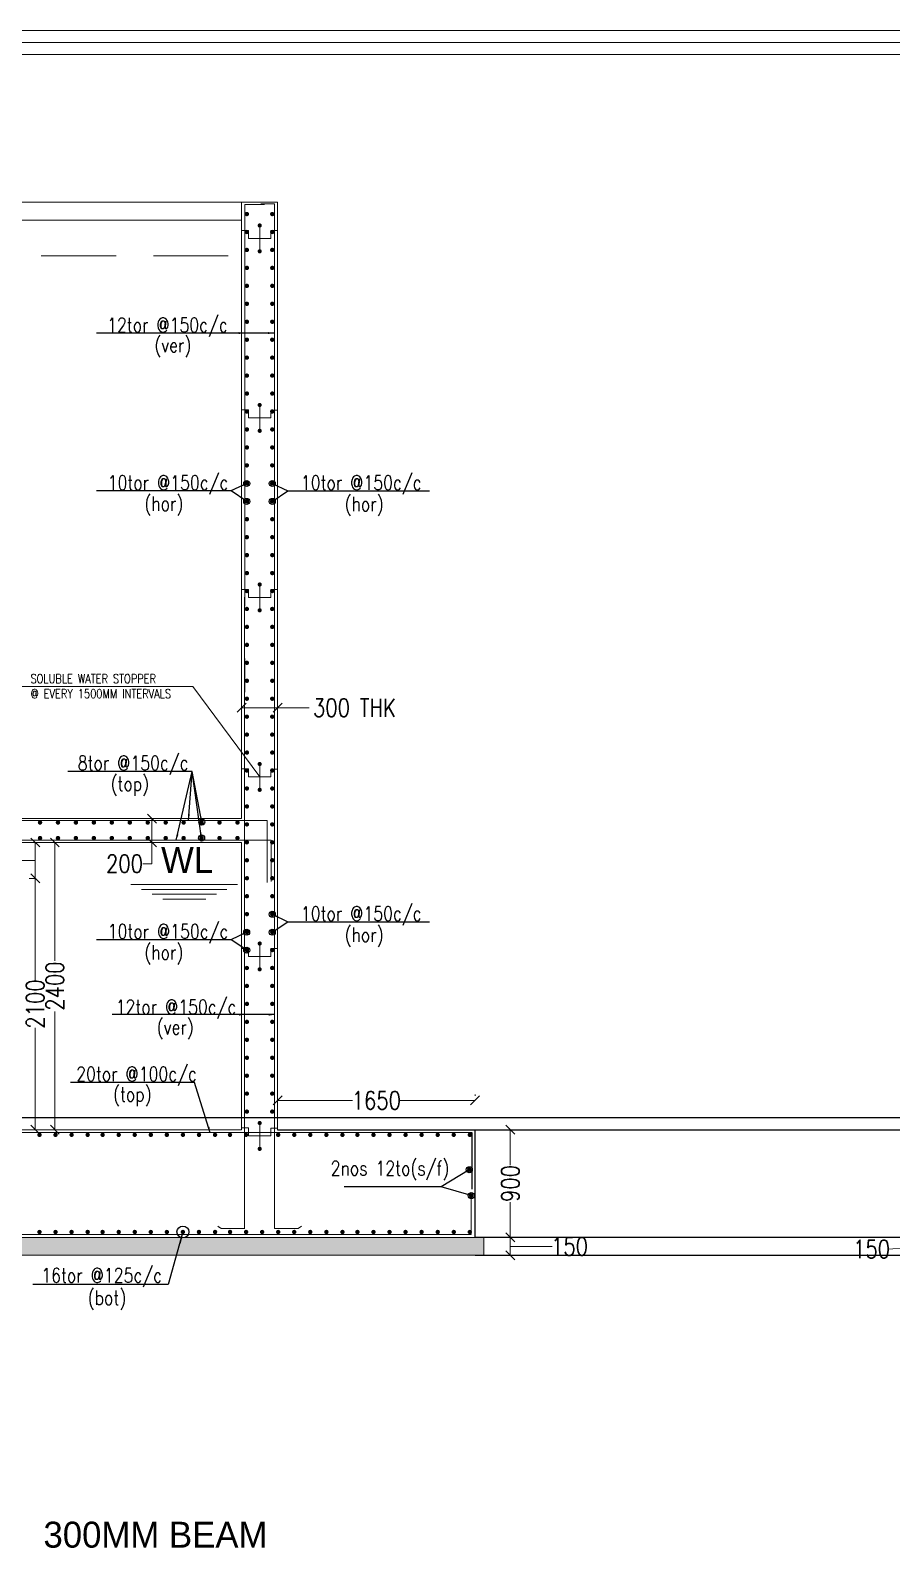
# Model space of a CAD drawing. Header units: millimetres. Extents: x -586673698 to -573385747, y -389867798 to -389752240.
# Drawn here: x -586560985 to -586553789, y -389847240 to -389834537 of the extents above; entities that cross this region are included whole.
import ezdxf
from ezdxf.enums import TextEntityAlignment as Align

# ---------------------------------------------------------------- set-up
doc = ezdxf.new("R2010")
doc.units = ezdxf.units.MM
doc.header["$LTSCALE"] = 100
doc.linetypes.add('( Hidden )', pattern=[0.375, 0.25, -0.125])
for name, color, linetype, lineweight in [('dim', 11, 'Continuous', 13), ('FOOTING', 6, 'Continuous', 13), ('REIN', 1, 'Continuous', 20), ('TBLK FRAME', 6, 'Continuous', 20)]:
    doc.layers.add(name, color=color, linetype=linetype, lineweight=lineweight)
for name, color, linetype in [('DT-PL-SHAFT', 230, 'Continuous'), ('Layer1', 7, 'Continuous'), ('text', 7, 'Continuous')]:
    doc.layers.add(name, color=color, linetype=linetype)
doc.styles.add('combine', font='romanc.shx', dxfattribs={"width": 0.8})
doc.styles.add('simplex-0.8', font='simplex.shx', dxfattribs={"width": 0.8})
doc.styles.add('TIMESNEWROMAN', font='times.ttf')
doc.dimstyles.new('75 ISO', dxfattribs={"dimtxt": 100, "dimasz": 75, "dimexe": 75, "dimexo": 0.7, "dimgap": 0.4, "dimtad": 0, "dimtoh": 1, "dimdec": 0, "dimdsep": 46, "dimtxsty": 'combine', "dimblk": 'OBLIQUE', "dimcen": 0, "dimclrd": 11, "dimclre": 2, "dimclrt": 4, "dimadec": 1, "dimazin": 2, "dimtfac": 1, "dimtdec": 0, "dimtmove": 2, "dimatfit": 3, "dimldrblk": 'OBLIQUE', "dimfxl": 0, "dimtolj": 1, "dimtzin": 0, "dimlwd": -1, "dimlwe": -1, "dimarcsym": 0})
doc.dimstyles.new('FOOTINF DIM', dxfattribs={"dimtxt": 250, "dimasz": 40, "dimexe": 50, "dimexo": 80, "dimgap": 35, "dimtad": 1, "dimtoh": 1, "dimdec": 0, "dimzin": 1, "dimdsep": 46, "dimtxsty": 'TIMESNEWROMAN', "dimblk": 'TICK', "dimcen": 2, "dimclrd": 7, "dimclre": 250, "dimclrt": 32, "dimadec": 1, "dimazin": 0, "dimtfac": 1, "dimtdec": 0, "dimtix": 1, "dimtmove": 1, "dimatfit": 3, "dimfxl": 0, "dimlwd": -1, "dimlwe": -1, "dimarcsym": 0})

# ---------------------------------------------------------------- blocks, each defined once
blk = doc.blocks.new('_Oblique')
at = {"color": 0, "linetype": 'ByBlock', "lineweight": -2}
blk.add_line((-0.5, -0.5), (0.5, 0.5), dxfattribs=at)
blk = doc.blocks.new('*D543')
at = {"layer": 'Defpoints', "color": 0, "transparency": 16777216}
for p in [(-586560748, -389841623), (-586560945, -389843723), (-586560748, -389843723)]:
    blk.add_point(p, dxfattribs=at)
at = {"layer": 'dim', "color": 2, "transparency": 16777216}
for p, q in [((-586560945, -389841623), (-586560995, -389841623)), ((-586560945, -389843723), (-586560995, -389843723))]:
    blk.add_line(p, q, dxfattribs=at)
at = {"layer": 'dim', "color": 11, "transparency": 16777216}
for p, q in [((-586560945, -389841623), (-586560945, -389842472)), ((-586560945, -389843723), (-586560945, -389842873))]:
    blk.add_line(p, q, dxfattribs=at)
at = {"layer": 'dim', "color": 11, "transparency": 16777216, "xscale": 75, "yscale": 75, "zscale": 75}
for p, rotation in [((-586560945, -389841623), 90), ((-586560945, -389843723), 270)]:
    blk.add_blockref('_Oblique', p, dxfattribs=dict(at, rotation=rotation))
at = {"layer": 'dim', "color": 4, "transparency": 16777216, "insert": (-586560945, -389842673), "char_height": 150, "attachment_point": 5, "rotation": 90, "style": 'simplex-0.8'}
blk.add_mtext('\\A1;2100', dxfattribs=at)
blk = doc.blocks.new('*D544')
at = {"layer": 'Defpoints', "color": 0, "transparency": 16777216}
for p in [(-586561045, -389841323, 3), (-586560945, -389841323), (-586560945, -389841623)]:
    blk.add_point(p, dxfattribs=at)
at = {"layer": 'dim', "color": 2, "transparency": 16777216}
for p, q in [((-586560946, -389841323), (-586560895, -389841323)), ((-586560945, -389841623), (-586560995, -389841623))]:
    blk.add_line(p, q, dxfattribs=at)
at = {"layer": 'dim', "color": 11, "transparency": 16777216}
for p, q in [((-586560945, -389841623), (-586560945, -389841323)), ((-586561136, -389841473), (-586561137, -389841473)), ((-586560945, -389841473), (-586561136, -389841473))]:
    blk.add_line(p, q, dxfattribs=at)
at = {"layer": 'dim', "color": 11, "transparency": 16777216, "xscale": 75, "yscale": 75, "zscale": 75}
for p, rotation in [((-586560945, -389841323), 90), ((-586560945, -389841623), 270)]:
    blk.add_blockref('_Oblique', p, dxfattribs=dict(at, rotation=rotation))
at = {"layer": 'dim', "color": 4, "transparency": 16777216, "insert": (-586561291, -389841473), "char_height": 150, "attachment_point": 5, "style": 'simplex-0.8'}
blk.add_mtext('\\A1;300', dxfattribs=at)
blk = doc.blocks.new('*U522')
at = {"layer": 'REIN', "lineweight": 13, "const_width": 18.4}
for points in [[(-97, 0, -1), (-115, 0, -1)], [(115, 0, -1), (97, 0, -1)]]:
    blk.add_lwpolyline(points, format="xyb", close=True, dxfattribs=at)
blk = doc.blocks.new('*U521')
at = {"layer": 'Layer1', "color": 0, "linetype": 'ByBlock', "lineweight": -2}
for p in [(0, 7500), (0, 7350), (0, 7200), (0, 7050), (0, 6900), (0, 6750), (0, 6600), (0, 6450), (0, 6300), (0, 6150), (0, 6000), (0, 5850), (0, 5700), (0, 5550), (0, 5400), (0, 5250), (0, 5100), (0, 4950), (0, 4800), (0, 4650), (0, 4500), (0, 4350), (0, 4200), (0, 4050), (0, 3900), (0, 3750), (0, 3600), (0, 3450), (0, 3300), (0, 3150), (0, 3000), (0, 2850), (0, 2700), (0, 2550), (0, 2400), (0, 2250), (0, 2100), (0, 1950), (0, 1800), (0, 1650), (0, 1500), (0, 1350), (0, 1200), (0, 1050), (0, 900), (0, 750), (0, 600), (0, 450), (0, 300), (0, 150), (0, 0)]:
    blk.add_blockref('*U522', p, dxfattribs=at)
blk = doc.blocks.new('*D550')
at = {"layer": 'Defpoints', "color": 0, "transparency": 16777216}
for p in [(-586559220, -389840141, 6), (-586559220, -389840197), (-586558920, -389840141, 6)]:
    blk.add_point(p, dxfattribs=at)
at = {"layer": 'dim', "color": 2, "transparency": 16777216}
for p, q in [((-586559220, -389840196), (-586559220, -389840247)), ((-586558920, -389840196), (-586558920, -389840247))]:
    blk.add_line(p, q, dxfattribs=at)
at = {"layer": 'dim', "color": 11, "transparency": 16777216}
for p, q in [((-586558920, -389840197), (-586559220, -389840197)), ((-586558657, -389840197), (-586558920, -389840197))]:
    blk.add_line(p, q, dxfattribs=at)
at = {"layer": 'dim', "color": 11, "transparency": 16777216, "xscale": 75, "yscale": 75, "zscale": 75, "rotation": 180}
blk.add_blockref('_Oblique', (-586559220, -389840197), dxfattribs=at)
at = {"layer": 'dim', "color": 11, "transparency": 16777216, "xscale": 75, "yscale": 75, "zscale": 75}
blk.add_blockref('_Oblique', (-586558920, -389840197), dxfattribs=at)
at = {"layer": 'dim', "color": 4, "transparency": 16777216, "insert": (-586558277, -389840197), "char_height": 150, "attachment_point": 5, "style": 'simplex-0.8'}
blk.add_mtext('\\A1;300 THK', dxfattribs=at)
blk = doc.blocks.new('*D551')
at = {"layer": 'Defpoints', "color": 0, "transparency": 16777216}
for p in [(-586559321, -389843723, 1299), (-586559321, -389844623, 1303), (-586556975, -389844623)]:
    blk.add_point(p, dxfattribs=at)
at = {"layer": 'dim', "color": 11, "transparency": 16777216}
for p, q in [((-586556975, -389843723), (-586556975, -389844018)), ((-586556975, -389844623), (-586556975, -389844327))]:
    blk.add_line(p, q, dxfattribs=at)
at = {"layer": 'dim', "color": 2, "transparency": 16777216}
for p, q in [((-586556969, -389843723), (-586556925, -389843723)), ((-586556969, -389844623), (-586556925, -389844623))]:
    blk.add_line(p, q, dxfattribs=at)
at = {"layer": 'dim', "color": 11, "transparency": 16777216, "xscale": 75, "yscale": 75, "zscale": 75}
for p, rotation in [((-586556975, -389843723), 90), ((-586556975, -389844623), 270)]:
    blk.add_blockref('_Oblique', p, dxfattribs=dict(at, rotation=rotation))
at = {"layer": 'dim', "color": 4, "transparency": 16777216, "insert": (-586556975, -389844173), "char_height": 150, "attachment_point": 5, "rotation": 90, "style": 'simplex-0.8'}
blk.add_mtext('\\A1;900', dxfattribs=at)
blk = doc.blocks.new('*D552')
at = {"layer": 'Defpoints', "color": 0, "transparency": 16777216}
for p in [(-586559246, -389844623, 1303), (-586556975, -389844623), (-586559246, -389844773, 1303)]:
    blk.add_point(p, dxfattribs=at)
at = {"layer": 'dim', "color": 11, "transparency": 16777216}
for p, q in [((-586556975, -389844773), (-586556975, -389844623)), ((-586556975, -389844698), (-586556624, -389844698)), ((-586556624, -389844698), (-586556624, -389844698))]:
    blk.add_line(p, q, dxfattribs=at)
at = {"layer": 'dim', "color": 2, "transparency": 16777216}
for p, q in [((-586556969, -389844623), (-586556925, -389844623)), ((-586556969, -389844773), (-586556925, -389844773))]:
    blk.add_line(p, q, dxfattribs=at)
at = {"layer": 'dim', "color": 11, "transparency": 16777216, "xscale": 75, "yscale": 75, "zscale": 75}
for p, rotation in [((-586556975, -389844623), 90), ((-586556975, -389844773), 270)]:
    blk.add_blockref('_Oblique', p, dxfattribs=dict(at, rotation=rotation))
at = {"layer": 'dim', "color": 4, "transparency": 16777216, "insert": (-586556480, -389844698), "char_height": 150, "attachment_point": 5, "style": 'simplex-0.8'}
blk.add_mtext('\\A1;150', dxfattribs=at)
blk = doc.blocks.new('TICK')
at = {"color": 13, "const_width": 0.1}
for points in [[(0, -3), (0, 3)], [(-2.12, -2.12), (2.12, 2.12)], [(-3, 0), (3, 0)]]:
    blk.add_lwpolyline(points, dxfattribs=at)
blk = doc.blocks.new('*D541')
at = {"layer": 'Defpoints', "color": 0, "transparency": 16777216}
for p in [(-586557270, -389843478), (-586558920, -389843723, 1284), (-586557270, -389843723, 1287)]:
    blk.add_point(p, dxfattribs=at)
at = {"layer": 'dim', "color": 2, "transparency": 16777216}
for p, q in [((-586558920, -389843440), (-586558920, -389843428)), ((-586557270, -389843440), (-586557270, -389843428))]:
    blk.add_line(p, q, dxfattribs=at)
at = {"layer": 'dim', "color": 11, "transparency": 16777216}
for p, q in [((-586558920, -389843478), (-586558295, -389843478)), ((-586557270, -389843478), (-586557894, -389843478))]:
    blk.add_line(p, q, dxfattribs=at)
at = {"layer": 'dim', "color": 11, "transparency": 16777216, "xscale": 75, "yscale": 75, "zscale": 75, "rotation": 180}
blk.add_blockref('_Oblique', (-586558920, -389843478), dxfattribs=at)
at = {"layer": 'dim', "color": 11, "transparency": 16777216, "xscale": 75, "yscale": 75, "zscale": 75}
blk.add_blockref('_Oblique', (-586557270, -389843478), dxfattribs=at)
at = {"layer": 'dim', "color": 4, "transparency": 16777216, "insert": (-586558095, -389843478), "char_height": 150, "attachment_point": 5, "style": 'simplex-0.8'}
blk.add_mtext('\\A1;1650', dxfattribs=at)
blk = doc.blocks.new('*D596')
at = {"layer": 'Defpoints', "color": 0, "transparency": 16777216}
for p in [(-586559993, -389841123, 9), (-586559993, -389841323, 6), (-586559970, -389841323)]:
    blk.add_point(p, dxfattribs=at)
at = {"layer": 'dim', "color": 2, "transparency": 16777216}
for p, q in [((-586559970, -389841123), (-586559920, -389841123)), ((-586559970, -389841323), (-586559920, -389841323))]:
    blk.add_line(p, q, dxfattribs=at)
at = {"layer": 'dim', "color": 11, "transparency": 16777216}
for p, q in [((-586559970, -389841123), (-586559970, -389841323)), ((-586559970, -389841500), (-586559970, -389841323)), ((-586560045, -389841500), (-586559970, -389841500))]:
    blk.add_line(p, q, dxfattribs=at)
at = {"layer": 'dim', "color": 11, "transparency": 16777216, "xscale": 75, "yscale": 75, "zscale": 75}
for p, rotation in [((-586559970, -389841123), 90), ((-586559970, -389841323), 270)]:
    blk.add_blockref('_Oblique', p, dxfattribs=dict(at, rotation=rotation))
at = {"layer": 'dim', "color": 4, "transparency": 16777216, "insert": (-586560199, -389841500), "char_height": 150, "attachment_point": 5, "style": 'simplex-0.8'}
blk.add_mtext('\\A1;200', dxfattribs=at)
blk = doc.blocks.new('*D597')
at = {"layer": 'Defpoints', "color": 0, "transparency": 16777216}
for p in [(-586560720, -389841323, 1292), (-586560781, -389843723), (-586560720, -389843723, 1287)]:
    blk.add_point(p, dxfattribs=at)
at = {"layer": 'dim', "color": 2, "transparency": 16777216}
for p, q in [((-586560826, -389841323), (-586560831, -389841323)), ((-586560826, -389843723), (-586560831, -389843723))]:
    blk.add_line(p, q, dxfattribs=at)
at = {"layer": 'dim', "color": 11, "transparency": 16777216}
for p, q in [((-586560781, -389841323), (-586560781, -389842311)), ((-586560781, -389843723), (-586560781, -389842734))]:
    blk.add_line(p, q, dxfattribs=at)
at = {"layer": 'dim', "color": 11, "transparency": 16777216, "xscale": 75, "yscale": 75, "zscale": 75}
for p, rotation in [((-586560781, -389841323), 90), ((-586560781, -389843723), 270)]:
    blk.add_blockref('_Oblique', p, dxfattribs=dict(at, rotation=rotation))
at = {"layer": 'dim', "color": 4, "transparency": 16777216, "insert": (-586560781, -389842523), "char_height": 150, "attachment_point": 5, "rotation": 90, "style": 'simplex-0.8'}
blk.add_mtext('\\A1;2400', dxfattribs=at)
blk = doc.blocks.new('R5T')
at = {"layer": 'REIN', "color": 4, "lineweight": 20}
for p, q in [((3073133, -1156537), (3073161, -1156537)), ((3073161, -1156570.3), (3073161, -1156537)), ((3073208.5, -1156624.9), (3073208.5, -1156515.7)), ((3073283, -1156536.5), (3073256.1, -1156536.5)), ((3073256.1, -1156536.5), (3073256.1, -1156570.3)), ((3073256.1, -1156570.3), (3073161, -1156570.3))]:
    blk.add_line(p, q, dxfattribs=at)
at = {"layer": 'REIN', "color": 4, "linetype": 'Continuous', "lineweight": 20, "const_width": 8.82}
for points in [[(3073204.1, -1156515.7, 1), (3073212.9, -1156515.7, 1)], [(3073204.1, -1156624.9, 1), (3073212.9, -1156624.9, 1)]]:
    blk.add_lwpolyline(points, format="xyb", close=True, dxfattribs=at)
blk = doc.blocks.new('*D635')
at = {"layer": 'Defpoints', "color": 0, "transparency": 16777216}
for p in [(-586553550, -389844623), (-586553375, -389844623, 1307), (-586553375, -389844773, 1307)]:
    blk.add_point(p, dxfattribs=at)
at = {"layer": 'dim', "color": 11, "transparency": 16777216}
for p, q in [((-586553550, -389844698), (-586553812, -389844720)), ((-586553550, -389844773), (-586553550, -389844623)), ((-586553812, -389844720), (-586553812, -389844720))]:
    blk.add_line(p, q, dxfattribs=at)
at = {"layer": 'dim', "color": 2, "transparency": 16777216}
for p, q in [((-586553592, -389844623), (-586553600, -389844623)), ((-586553592, -389844773), (-586553600, -389844773))]:
    blk.add_line(p, q, dxfattribs=at)
at = {"layer": 'dim', "color": 11, "transparency": 16777216, "xscale": 75, "yscale": 75, "zscale": 75}
for p, rotation in [((-586553550, -389844623), 90), ((-586553550, -389844773), 270)]:
    blk.add_blockref('_Oblique', p, dxfattribs=dict(at, rotation=rotation))
at = {"layer": 'dim', "color": 4, "transparency": 16777216, "insert": (-586553956, -389844720), "char_height": 150, "attachment_point": 5, "style": 'simplex-0.8'}
blk.add_mtext('\\A1;150', dxfattribs=at)
blk = doc.blocks.new('*U537')
at = {"layer": 'REIN', "lineweight": 13, "const_width": 18.4}
blk.add_lwpolyline([(9, 0, -1), (-9, 0, -1)], format="xyb", close=True, dxfattribs=at)

msp = doc.modelspace()

# ---------------------------------------------------------------- hatches: boundary and pattern name
at = {"layer": 'dim', "lineweight": 5}
h = msp.add_hatch(dxfattribs=at)
h.set_pattern_fill('AR-CONC', color=8, angle=180)
h.set_pattern_definition([(50, (-586991305.65, -389844460.34), (182.18467, -15.939086), [19.05, -209.55]), (355, (-586991305.65, -389844460.34), (-35.24342, 191.056845), [15.24, -167.640584]), (100.451445, (-586991290.47, -389844461.67), (146.94125, 175.11775), [16.19001, -178.090245]), (46.1842, (-586991305.65, -389844409.54), (271.07904, -42.04233), [28.575, -314.325]), (96.63556, (-586991283.06, -389844413.05), (237.40413, 247.42612), [24.28502, -267.1356]), (351.18415, (-586991305.65, -389844409.54), (237.40413, 247.42612), [22.85997, -251.45973]), (21, (-586991280.25, -389844422.24), (151.61439, -102.2652), [19.05, -209.55]), (326, (-586991280.25, -389844422.24), (61.80203, 184.18797), [15.24, -167.64]), (71.451445, (-586991267.62, -389844430.77), (213.41642, 81.92277), [16.19001, -178.08994]), (37.5, (-586991305.65, -389844460.345), (3.088603, 84.555039), [0, -165.608, 0, -170.18, 0, -168.275]), (7.5, (-586991305.65, -389844460.345), (66.819663, 100.180575), [0, -97.028, 0, -161.798, 0, -64.135]), (327.5, (-586991362.29, -389844460.345), (135.590595, -5.728744), [0, -63.5, 0, -198.12, 0, -262.89]), (317.5, (-586991387.69, -389844460.34), (148.12918, 25.42649), [0, -82.55, 0, -131.572, 0, -186.69])])
h.paths.add_polyline_path([(-586557194.9, -389844622.6), (-586557194.9, -389844772.6), (-586568469.8, -389844772.6), (-586568469.8, -389844622.6)])
h.paths.add_polyline_path([(-586561748.8, -389844787.6), (-586562413.9, -389844787.6), (-586562413.9, -389844606.2), (-586561748.8, -389844606.2)])

# ---------------------------------------------------------------- linework, layer by layer
at = {"color": 13, "lineweight": 5}
for p in [(-586561060.6, -389840020.2, -1311.4), (-586559068.9, -389840775, -1283.8)]:
    msp.add_line(p, (-586559627.1, -389840020.2, -1314.4), dxfattribs=at)
for p, q in [((-586566519.8, -389843621.2, -1271), (-586540153.7, -389843621.2, -1271)), ((-586557269.9, -389843722.6, -1277.3), (-586553300.1, -389843722.6, -1283.3)), ((-586557269.9, -389844621.2, -1271), (-586540153.7, -389844621.2, -1271)), ((-586557269.9, -389844771.2, -1271), (-586540153.7, -389844771.2, -1271))]:
    msp.add_line(p, q)
at = {"color": 3}
for p, q in [((-586558919.9, -389843722.6, -1277.3), (-586557269.9, -389843722.6, -1277.3)), ((-586557269.9, -389844622.6, -1273.5), (-586557269.9, -389843722.6, -1273.5))]:
    msp.add_line(p, q, dxfattribs=at)
at = {"color": 1}
msp.add_line((-586557297.6, -389843747.6, -1274.1), (-586557297.6, -389844220.5, -1274.1), dxfattribs=at)
at = {"layer": 'dim'}
for p, q in [((-586560293.9, -389838385.7, -1286.4), (-586559309, -389838385.7, -1286.4)), ((-586557674.3, -389838385.7, -1324.4), (-586558832.7, -389838385.7, -1286.4)), ((-586557674.3, -389841985.7, -1324.4), (-586558832.7, -389841985.7, -1286.4)), ((-586560294.1, -389842135.7, -1283.4), (-586559309.1, -389842135.7, -1283.4))]:
    msp.add_line(p, q, dxfattribs=at)
at = {"layer": 'DT-PL-SHAFT', "color": 215, "lineweight": 15, "ltscale": 5, "true_color": 0xa953a0}
msp.add_line((-586562220.1, -389841622.6, -1280.3), (-586559219.9, -389841622.6, -1280.3), dxfattribs=at)
at = {"layer": 'DT-PL-SHAFT', "color": 3, "linetype": '( Hidden )', "lineweight": 15, "ltscale": 25, "elevation": -1283.3}
msp.add_lwpolyline([(-586566519.6, -389836421.5), (-586559219.7, -389836421.5)], dxfattribs=at)
at = {"layer": 'DT-PL-SHAFT', "color": 11, "lineweight": 15, "ltscale": 5, "true_color": 0xf27172, "elevation": -1283.3}
for points in [[(-586559431.4, -389841755.5), (-586559967.3, -389841755.5)], [(-586559520.3, -389841795.9), (-586559878.4, -389841795.9)]]:
    msp.add_lwpolyline(points, dxfattribs=at)
at = {"layer": 'FOOTING', "color": 3, "linetype": 'Continuous', "lineweight": 9, "ltscale": 0.8}
for p, q in [((-586562220, -389841122.6, -1283.3), (-586559219.9, -389841122.6, -1280.3)), ((-586558919.9, -389843722.6, -1274.6), (-586557269.9, -389843722.6, -1277.3))]:
    msp.add_line(p, q, dxfattribs=at)
for points, elevation in [([(-586566819.8, -389835971.5), (-586558919.7, -389835971.5)], -1283.3), ([(-586566519.6, -389836121.5), (-586559219.7, -389836121.5)], -1283.3), ([(-586559219.9, -389841122.6), (-586559219.9, -389840971.4)], -1283.3), ([(-586559219.9, -389843722.6), (-586562220, -389843722.6)], -1283.3), ([(-586558919.8, -389844622.6), (-586568394.8, -389844622.6)], -1295.6)]:
    msp.add_lwpolyline(points, dxfattribs=dict(at, elevation=elevation))
at = {"layer": 'FOOTING', "color": 3, "linetype": 'Continuous', "lineweight": 9, "ltscale": 0.8, "elevation": -1283.3}
msp.add_lwpolyline([(-586557194.9, -389844622.6), (-586568469.8, -389844622.6), (-586568469.8, -389844772.6), (-586557194.9, -389844772.6)], close=True, dxfattribs=at)
at = {"layer": 'REIN', "lineweight": 13}
for p, q in [((-586559194.7, -389835992.5, -1281.8), (-586559028.3, -389835992.5, -1281.8)), ((-586558944.7, -389835986.4, -1281.8), (-586559060.2, -389835986.4, -1281.8)), ((-586559006.2, -389841138.3, -1282.9), (-586561406.5, -389841138.3, -1285.5)), ((-586557297.6, -389843747.6, -1274.1), (-586568369.8, -389843747.6, -1285.8)), ((-586557301.2, -389844273.9, -1286.1), (-586557301.2, -389844597.6, -1277.9)), ((-586559391.3, -389844547.6, -1282.3), (-586559418.8, -389844529.5, -2566.5)), ((-586559391.6, -389844547.6, -1279.3), (-586559412.3, -389844536.3, -2563.5)), ((-586559391.3, -389844547.6, -1282.3), (-586559194.5, -389844547.6, -1282.3)), ((-586558944.5, -389844547.6, -1282.3), (-586558747.7, -389844547.6, -1282.3)), ((-586558748, -389844547.6, -1279.3), (-586558720.5, -389844529.5, -2563.5)), ((-586558747.7, -389844547.6, -1282.3), (-586558720.2, -389844529.5, -2566.5)), ((-586568369.8, -389844597.6, -1280.5), (-586557301.2, -389844597.6, -1277.9))]:
    msp.add_line(p, q, dxfattribs=at)
at = {"layer": 'REIN', "lineweight": 13, "const_width": 18.4}
for points, elevation in [([(-586560913.9, -389841155.9, 1), (-586560895.5, -389841155.9, 1)], -1286.2), ([(-586560763.9, -389841155.9, 1), (-586560745.5, -389841155.9, 1)], -1286.2), ([(-586560613.9, -389841155.9, 1), (-586560595.5, -389841155.9, 1)], -1286.2), ([(-586560463.8, -389841155.9, 1), (-586560445.4, -389841155.9, 1)], -1286.2), ([(-586560313.9, -389841155.9, 1), (-586560295.5, -389841155.9, 1)], -1286.2), ([(-586560163.9, -389841155.9, 1), (-586560145.5, -389841155.9, 1)], -1286.2), ([(-586560013.9, -389841155.9, 1), (-586559995.5, -389841155.9, 1)], -1286.2), ([(-586559863.8, -389841155.9, 1), (-586559845.4, -389841155.9, 1)], -1286.2), ([(-586559713.9, -389841155.9, 1), (-586559695.5, -389841155.9, 1)], -1286.2), ([(-586559563.9, -389841155.9, 1), (-586559545.5, -389841155.9, 1)], -1286.2), ([(-586559413.9, -389841155.9, 1), (-586559395.5, -389841155.9, 1)], -1286.2), ([(-586559263.9, -389841155.9, 1), (-586559245.5, -389841155.9, 1)], -1286.2), ([(-586557308.4, -389844057, -1), (-586557326.8, -389844057, -1)], -1271.5), ([(-586557292, -389844273.9, -1), (-586557310.4, -389844273.9, -1)], -1289.2)]:
    msp.add_lwpolyline(points, format="xyb", close=True, dxfattribs=dict(at, elevation=elevation))

# ---------------------------------------------------------------- block references
at = {"layer": 'Layer1', "color": 0, "linetype": 'ByBlock', "lineweight": -2, "extrusion": (0, 0, -1), "zscale": -1}
for p in [(586560909.2, -389843765.8, -11.5), (586560775, -389843765.8, -11.5), (586560640.8, -389843765.8, -11.5), (586560506.6, -389843765.8, -11.5), (586560506.6, -389843765.8, -11.5), (586560381.6, -389843765.8, -11.5), (586560247.4, -389843765.8, -11.5), (586560113.2, -389843765.8, -11.5), (586559979, -389843765.8, -11.5), (586559844.8, -389843765.8, -11.5), (586559710.6, -389843765.8, -11.5), (586559576.4, -389843765.8, -11.5), (586559442.2, -389843765.8, -11.5), (586559317.2, -389843765.8, -11.5), (586559183, -389843765.8, -11.5), (586558914.6, -389843765.8, -11.5), (586558780.4, -389843765.8, -11.5), (586558646.2, -389843765.8, -11.5), (586558512, -389843765.8, -11.5), (586558377.8, -389843765.8, -11.5), (586558252.8, -389843765.8, -11.5), (586558118.6, -389843765.8, -11.5), (586557984.4, -389843765.8, -11.5), (586557850.2, -389843765.8, -11.5), (586557716, -389843765.8, -11.5), (586557581.8, -389843765.8, -11.5), (586557447.6, -389843765.8, -11.5), (586557313.4, -389843765.8, -11.5), (586560909.2, -389844577.6, -11.5), (586560775, -389844577.6, -11.5), (586560640.8, -389844577.6, -11.5), (586560506.6, -389844577.6, -11.5), (586560506.6, -389844577.6, -11.5), (586560381.6, -389844577.6, -11.5), (586560247.4, -389844577.6, -11.5), (586560113.2, -389844577.6, -11.5), (586559979, -389844577.6, -11.5), (586559844.8, -389844577.6, -11.5), (586559710.6, -389844577.6, -11.5), (586559576.4, -389844577.6, -11.5), (586559442.2, -389844577.6, -11.5), (586559317.2, -389844577.6, -11.5), (586559183, -389844577.6, -11.5), (586559048.8, -389844577.6, -11.5), (586558914.6, -389844577.6, -11.5), (586558780.4, -389844577.6, -11.5), (586558646.2, -389844577.6, -11.5), (586558512, -389844577.6, -11.5), (586558377.8, -389844577.6, -11.5), (586558252.8, -389844577.6, -11.5), (586558118.6, -389844577.6, -11.5), (586557984.4, -389844577.6, -11.5), (586557850.2, -389844577.6, -11.5), (586557716, -389844577.6, -11.5), (586557581.8, -389844577.6, -11.5), (586557447.6, -389844577.6, -11.5), (586557313.4, -389844577.6, -11.5)]:
    msp.add_blockref('*U537', p, dxfattribs=at)
at = {"layer": 'text', "color": 7, "xscale": -1.97445126585514, "yscale": 1.97445126585514, "zscale": 1.97445126585514}
for p in [(-580491168.5, -387552683.3, -1283.8), (-580491168.5, -387554183.3, -1283.8), (-580491168.5, -387557183.3, -1283.8), (-580491168.5, -387558683.3, -1283.8), (-580491168.5, -387560183.3, -1283.8)]:
    msp.add_blockref('R5T', p, dxfattribs=at)

# ---------------------------------------------------------------- texts
at = {"layer": 'DT-PL-SHAFT', "color": 1, "lineweight": 15}
msp.add_text('300MM BEAM', height=217.15, dxfattribs=at).set_placement((-586560876.1, -389847215.3, -1278.1))
at = {"layer": 'DT-PL-SHAFT', "color": 140, "lineweight": 15, "insert": (-586563109.4, -389839568, -1274.2), "char_height": 217.15, "width": 15478.707, "attachment_point": 5, "bg_fill": 2}
msp.add_mtext('WL', dxfattribs=at)
at = {"layer": 'text', "color": 4, "style": 'simplex-0.8', "width": 0.8}
for s, height, p in [('12tor @150c/c', 119.993, (-586559336.2, -389837093.8, -1283.1)), ('(ver)', 119.99, (-586559641.4, -389837262.7, -1283.1)), ('10tor @150c/c', 119.993, (-586559331.2, -389838412.2, -1286.4)), ('10tor @150c/c', 119.993, (-586557716.9, -389838412.4, -1286.4)), ('(hor)', 119.99, (-586559707.8, -389838587.2, -1286.4)), ('(hor)', 119.99, (-586558034.5, -389838590.1, -1287.1)), ('8tor @150c/c', 119.993, (-586559664.1, -389840754.3, -1283.4)), ('(top)', 119.99, (-586559994.1, -389840928.1, -1283.4)), ('10tor @150c/c', 119.993, (-586557716.9, -389842012.4, -1286.4)), ('10tor @150c/c', 119.993, (-586559331.3, -389842162.2, -1283.4)), ('(hor)', 119.99, (-586558034.6, -389842190.1, -1284)), ('(hor)', 119.99, (-586559707.9, -389842337.2, -1283.4)), ('12tor @150c/c', 119.993, (-586559264, -389842792.6, -1277.2)), ('(ver)', 119.99, (-586559620.7, -389842962.8, -2564.6)), ('20tor @100c/c', 119.993, (-586559594.3, -389843353.2, 11.8)), ('(top)', 119.99, (-586559973, -389843522.8, 11.8)), ('2nos 12to(s/f)', 119.993, (-586557484.8, -389844140.3, -1271.4)), ('16tor @125c/c', 119.993, (-586559885.9, -389845036, 5181.6)), ('(bot)', 119.99, (-586560184.9, -389845223.6, 5181.6))]:
    msp.add_text(s, height=height, dxfattribs=at).set_placement(p, align=Align.BOTTOM_RIGHT)
at = {"layer": 'text', "color": 4, "insert": (-586560984.5, -389839916.6, -1288.5), "char_height": 75, "width": 5753.674, "attachment_point": 1, "style": 'simplex-0.8'}
msp.add_mtext('SOLUBLE WATER STOPPER \\P@ EVERY 1500MM INTERVALS', dxfattribs=at)

# ---------------------------------------------------------------- dimensions: what is measured, and where the dimension line sits
at = {"layer": 'dim'}
dim = msp.add_linear_dim(base=(-586559219.9, -389840196.9, -1280.3), p1=(-586558919.9, -389840140.5, -1274.3), p2=(-586559219.9, -389840140.5, -1274.3), angle=180, text='<> THK', dimstyle='75 ISO', override={"dimtxt": 150, "dimexe": 50, "dimtxsty": 'simplex-0.8', "dimtmove": 1, "dimfxl": 0.7, "dimfxlon": 1}, dxfattribs=at)
dim.commit()
dim.dimension.update_dxf_attribs({"geometry": '*D550', "text_midpoint": (-586558276.6, -389840196.9, -1280.3), "dimtype": 160})
for base, p1, p2, angle, picture, middle in [((-586557269.9, -389843478.3, -2567.6), (-586558919.9, -389843722.6, -1283.8), (-586557269.9, -389843722.6, -1280.3), 180, '*D541', (-586558094.9, -389843478.3, -2567.6)), ((-586556974.7, -389844622.6, -2573.2), (-586559320.9, -389843722.6, -1274.2), (-586559321, -389844622.6, -1270.5), 90, '*D551', (-586556974.7, -389844172.6, -2573.2)), ((-586556974.7, -389844622.6, -2579.9), (-586559245.9, -389844772.6, -1277.3), (-586559245.9, -389844622.6, -1277.3), 90, '*D552', (-586556623.3, -389844697.6, -2579.9))]:
    dim = msp.add_linear_dim(base=base, p1=p1, p2=p2, angle=angle, dimstyle='75 ISO', override={"dimtxt": 150, "dimexe": 50, "dimtxsty": 'simplex-0.8', "dimtmove": 1}, dxfattribs=at)
    dim.commit()
    dim.dimension.update_dxf_attribs({"geometry": picture, "text_midpoint": middle})
dim = msp.add_linear_dim(base=(-586553550.1, -389844622.7, -2578.1), p1=(-586553375.1, -389844772.7, -1271), p2=(-586553375.1, -389844622.7, -1271), angle=90, dimstyle='75 ISO', override={"dimtxt": 150, "dimexe": 50, "dimtxsty": 'simplex-0.8', "dimtmove": 1}, dxfattribs=at)
dim.commit()
dim.dimension.update_dxf_attribs({"geometry": '*D635', "text_midpoint": (-586553812.7, -389844720.1, -2578.1), "dimtype": 160})

# ---------------------------------------------------------------- leaders
at = {"color": 13, "lineweight": 5}
for points, override in [([(-586558950, -389837066, -1283.1), (-586560431.7, -389837066, -1283.1)], {"dimasz": 50, "dimtad": 0, "dimclrd": 11, "dimfxl": 100, "dimfxlon": 1, "dimarcsym": 1}), ([(-586559194.5, -389837066, -1282.8), (-586560416.1, -389837066, -1282.8)], {"dimasz": 50, "dimtad": 0, "dimclrd": 11, "dimfxl": 100, "dimfxlon": 1, "dimarcsym": 1}), ([(-586559177.9, -389838322.8, -1286.4), (-586559309, -389838385.7, -1286.4), (-586560433.2, -389838385.7, -1286.4)], {"dimasz": 50, "dimtad": 0, "dimclrd": 11, "dimldrblk": 'Origin', "dimfxl": 100, "dimfxlon": 1, "dimarcsym": 1}), ([(-586558963.8, -389838322.8, -1286.4), (-586558832.7, -389838385.7, -1286.4), (-586557651.3, -389838385.7, -1286.4)], {"dimasz": 50, "dimtad": 0, "dimclrd": 11, "dimldrblk": 'Origin', "dimfxl": 100, "dimfxlon": 1, "dimarcsym": 1}), ([(-586559177.5, -389838472.8, -1286.4), (-586559308.6, -389838385.7, -1286.4)], {"dimasz": 50, "dimtad": 0, "dimclrd": 11, "dimldrblk": 'Origin', "dimfxl": 100, "dimfxlon": 1, "dimarcsym": 1}), ([(-586558963.8, -389838472.8, -1286.4), (-586558832.7, -389838385.7, -1286.4)], {"dimasz": 50, "dimtad": 0, "dimclrd": 11, "dimldrblk": 'Origin', "dimfxl": 100, "dimfxlon": 1, "dimarcsym": 1}), ([(-586559552.4, -389841151.9, -1286.2), (-586559634.6, -389840730.6, -1286.2), (-586560672.7, -389840730.6, -1286.2)], {"dimasz": 50, "dimtad": 0, "dimclrd": 11, "dimldrblk": 'Origin', "dimfxl": 100, "dimfxlon": 1, "dimarcsym": 1}), ([(-586559664.2, -389841138.3, -1282.6), (-586559634.6, -389840730.6, -1282.6)], {"dimasz": 50, "dimtad": 0, "dimclrd": 11, "dimfxl": 100, "dimfxlon": 1, "dimarcsym": 1}), ([(-586558963.8, -389841922.8, -1286.4), (-586558832.7, -389841985.7, -1286.4), (-586557651.3, -389841985.7, -1286.4)], {"dimasz": 50, "dimtad": 0, "dimclrd": 11, "dimldrblk": 'Origin', "dimfxl": 100, "dimfxlon": 1, "dimarcsym": 1}), ([(-586558964, -389842072.8, -1286.4), (-586558832.8, -389841985.7, -1286.4)], {"dimasz": 50, "dimtad": 0, "dimclrd": 11, "dimldrblk": 'Origin', "dimfxl": 100, "dimfxlon": 1, "dimarcsym": 1}), ([(-586559178, -389842072.8, -1286.4), (-586559309.1, -389842135.7, -1286.4), (-586560433.4, -389842135.7, -1286.4)], {"dimasz": 50, "dimtad": 0, "dimclrd": 11, "dimldrblk": 'Origin', "dimfxl": 100, "dimfxlon": 1, "dimarcsym": 1}), ([(-586559177.6, -389842222.8, -1286.4), (-586559308.7, -389842135.7, -1286.4)], {"dimasz": 50, "dimtad": 0, "dimclrd": 11, "dimldrblk": 'Origin', "dimfxl": 100, "dimfxlon": 1, "dimarcsym": 1}), ([(-586559192.9, -389842761.4, -1280.2), (-586560302.3, -389842761.4, -1280.2)], {"dimasz": 50, "dimtad": 0, "dimclrd": 11, "dimfxl": 100, "dimfxlon": 1, "dimarcsym": 1}), ([(-586558942.8, -389842761.4, -1280.2), (-586559425.1, -389842761.4, -1280.2)], {"dimasz": 50, "dimtad": 0, "dimclrd": 11, "dimfxl": 100, "dimfxlon": 1, "dimarcsym": 1}), ([(-586559482.2, -389843748.2, 9), (-586559612.6, -389843329.5, 9), (-586560650.8, -389843329.5, 9)], {"dimasz": 50, "dimtad": 0, "dimclrd": 11, "dimfxl": 100, "dimfxlon": 1, "dimarcsym": 1}), ([(-586557317.6, -389844057, -1271.5), (-586557551.6, -389844201, -1271.5)], {"dimasz": 50, "dimtad": 0, "dimclrd": 11, "dimldrblk": 'Origin', "dimfxl": 100, "dimfxlon": 1, "dimarcsym": 1}), ([(-586557301.2, -389844273.9, -1272.7), (-586557551.6, -389844201, -1272.7), (-586558362.4, -389844201, -1272.7)], {"dimasz": 50, "dimtad": 0, "dimclrd": 11, "dimldrblk": 'Origin', "dimfxl": 100, "dimfxlon": 1, "dimarcsym": 1}), ([(-586559710.6, -389844577.6, 5181.8), (-586559833.5, -389845015.3, 5181.8), (-586560963.9, -389845015.3, 5181.8)], {"dimasz": 100, "dimtad": 0, "dimclrd": 11, "dimldrblk": 'Origin', "dimfxl": 100, "dimfxlon": 1, "dimarcsym": 1})]:
    msp.add_leader(points, dimstyle='FOOTINF DIM', override=override, dxfattribs=at)

# ---------------------------------------------------------------- next in the draw order: linework, layer by layer
at = {"layer": 'FOOTING', "color": 3, "linetype": 'Continuous', "lineweight": 9, "ltscale": 0.8, "elevation": -1283.3}
msp.add_lwpolyline([(-586559219.9, -389840971.4), (-586559219.9, -389835971.5)], dxfattribs=at)

# ---------------------------------------------------------------- next in the draw order: block references
at = {"layer": 'text', "color": 7, "xscale": -1.97445126585514, "yscale": 1.97445126585514, "zscale": 1.97445126585514}
msp.add_blockref('R5T', (-580491168.5, -387555683.3, -1283.8), dxfattribs=at)

# ---------------------------------------------------------------- next in the draw order: texts
at = {"layer": 'DT-PL-SHAFT', "color": 140, "lineweight": 15, "char_height": 217.15, "width": 15478.707, "attachment_point": 5, "bg_fill": 2}
for insert in [(-586547964.8, -389839568, -1282.3), (-586559675.7, -389841468, -1277.2)]:
    msp.add_mtext('WL', dxfattribs=dict(at, insert=insert))

# ---------------------------------------------------------------- next in the draw order: linework, layer by layer
at = {"layer": 'DT-PL-SHAFT', "color": 11, "lineweight": 15, "ltscale": 5, "true_color": 0xf27172, "elevation": -1283.3}
for points in [[(-586559253.5, -389841674.8), (-586560145.2, -389841674.8)], [(-586559342.4, -389841715.1), (-586560056.3, -389841715.1)]]:
    msp.add_lwpolyline(points, dxfattribs=at)
at = {"layer": 'FOOTING', "color": 3, "linetype": 'Continuous', "lineweight": 9, "ltscale": 0.8}
for p, q in [((-586558919.9, -389843722.6, -1283.8), (-586558919.8, -389835971.5, -1280.3)), ((-586562220.2, -389841322.6, -1283.3), (-586559219.9, -389841322.7, -1280.3))]:
    msp.add_line(p, q, dxfattribs=at)
at = {"layer": 'FOOTING', "color": 3, "linetype": 'Continuous', "lineweight": 9, "ltscale": 0.8, "elevation": -1283.3}
msp.add_lwpolyline([(-586559219.9, -389843722.6), (-586559219.9, -389841322.7)], dxfattribs=at)
at = {"layer": 'REIN', "lineweight": 13}
for p, q in [((-586559194.8, -389844146.4, -1279.3), (-586559194.7, -389835992.5, -1281.8)), ((-586558944.8, -389844146.4, -1279.4), (-586558944.7, -389835986.4, -1281.8)), ((-586558944.9, -389844547.6, -1279.3), (-586558944.9, -389839243.8, -1281.8)), ((-586559194.8, -389844547.6, -1279.3), (-586559194.8, -389839272.1, -1281.8)), ((-586559006.3, -389841138.3, -1279.7), (-586559006.3, -389841656.3, -1279.7)), ((-586558973.6, -389841303.6, -1285.9), (-586561413.4, -389841303.6, -1288.6)), ((-586558973.7, -389841647.8, -1283.2), (-586558973.7, -389841303.6, -1282.8))]:
    msp.add_line(p, q, dxfattribs=at)
at = {"layer": 'REIN', "lineweight": 13, "const_width": 18.4, "elevation": -1286.2}
for points in [[(-586560913.9, -389841285.9, 1), (-586560895.5, -389841285.9, 1)], [(-586560763.9, -389841285.9, 1), (-586560745.5, -389841285.9, 1)], [(-586560613.9, -389841285.9, 1), (-586560595.5, -389841285.9, 1)], [(-586560463.9, -389841285.9, 1), (-586560445.5, -389841285.9, 1)], [(-586560313.9, -389841285.9, 1), (-586560295.5, -389841285.9, 1)], [(-586560163.9, -389841285.9, 1), (-586560145.5, -389841285.9, 1)], [(-586560013.9, -389841285.9, 1), (-586559995.5, -389841285.9, 1)], [(-586559863.9, -389841285.9, 1), (-586559845.5, -389841285.9, 1)], [(-586559713.9, -389841285.9, 1), (-586559695.5, -389841285.9, 1)], [(-586559563.9, -389841285.9, 1), (-586559545.5, -389841285.9, 1)], [(-586559413.9, -389841285.9, 1), (-586559395.5, -389841285.9, 1)], [(-586559263.9, -389841285.9, 1), (-586559245.5, -389841285.9, 1)]]:
    msp.add_lwpolyline(points, format="xyb", close=True, dxfattribs=at)
at = {"layer": 'TBLK FRAME', "lineweight": 20, "elevation": -1271}
for points in [[(-586584922, -389834537), (-586584922, -389866860.5), (-586539212.1, -389866860.5), (-586539212.1, -389834537)], [(-586584822, -389834637.1), (-586584822, -389866760.4), (-586539312.2, -389866760.4), (-586539312.2, -389834637.1)], [(-586584721.9, -389834737.2), (-586584721.9, -389866660.4), (-586539412.2, -389866660.4), (-586539412.2, -389834737.2)]]:
    msp.add_lwpolyline(points, close=True, dxfattribs=at)

# ---------------------------------------------------------------- next in the draw order: block references
at = {"layer": 'Layer1', "xscale": -1}
msp.add_blockref('*U521', (-586559070.1, -389843571.6, -1286.4), dxfattribs=at)

# ---------------------------------------------------------------- next in the draw order: dimensions: what is measured, and where the dimension line sits
at = {"layer": 'dim'}
for base, p1, p2, override, picture, middle in [((-586559969.6, -389841322.7, -1280.2), (-586559993.1, -389841122.7, -1271), (-586559993, -389841322.7, -1274.1), {"dimtxt": 150, "dimexe": 50, "dimtxsty": 'simplex-0.8', "dimtmove": 1, "dimfxl": 0.7, "dimfxlon": 1}, '*D596', (-586559998.3, -389841499.9, -1280.2)), ((-586560945.5, -389841322.6, -1280.3), (-586560945.4, -389841622.6, -1280.3), (-586561045.5, -389841322.6, -1277.3), {"dimtxt": 150, "dimexe": 50, "dimtxsty": 'simplex-0.8', "dimtmove": 1}, '*D544', (-586561136.9, -389841472.6, -1280.3)), ((-586560945.4, -389843722.6, -1280.3), (-586560747.6, -389841622.6, -1280.3), (-586560747.6, -389843722.6, -1280.3), {"dimtxt": 150, "dimexe": 50, "dimtxsty": 'simplex-0.8', "dimtmove": 1}, '*D543', (-586560945.5, -389842672.6, -1280.3))]:
    dim = msp.add_linear_dim(base=base, p1=p1, p2=p2, angle=90, dimstyle='75 ISO', override=override, dxfattribs=at)
    dim.commit()
    dim.dimension.update_dxf_attribs({"geometry": picture, "text_midpoint": middle, "dimtype": 160})
dim = msp.add_linear_dim(base=(-586560780.6, -389843722.6, -2570.6), p1=(-586560720.1, -389841322.6, -1278.8), p2=(-586560720, -389843722.6, -1283.3), angle=90, dimstyle='75 ISO', override={"dimtxt": 150, "dimexe": 50, "dimtxsty": 'simplex-0.8', "dimtmove": 1}, dxfattribs=at)
dim.commit()
dim.dimension.update_dxf_attribs({"geometry": '*D597', "text_midpoint": (-586560780.6, -389842522.6, -2570.6)})

# ---------------------------------------------------------------- next in the draw order: leaders
at = {"color": 13, "lineweight": 5}
for points, override in [([(-586559766.9, -389841303.6, -1285.7), (-586559634.6, -389840730.6, -1285.7)], {"dimasz": 50, "dimtad": 0, "dimclrd": 11, "dimfxl": 100, "dimfxlon": 1, "dimarcsym": 1}), ([(-586559554.6, -389841285.9, -1286.2), (-586559634.6, -389840730.6, -1286.2)], {"dimasz": 50, "dimtad": 0, "dimclrd": 11, "dimldrblk": 'Origin', "dimfxl": 100, "dimfxlon": 1, "dimarcsym": 1})]:
    msp.add_leader(points, dimstyle='FOOTINF DIM', override=override, dxfattribs=at)

doc.saveas('drawing.dxf')
